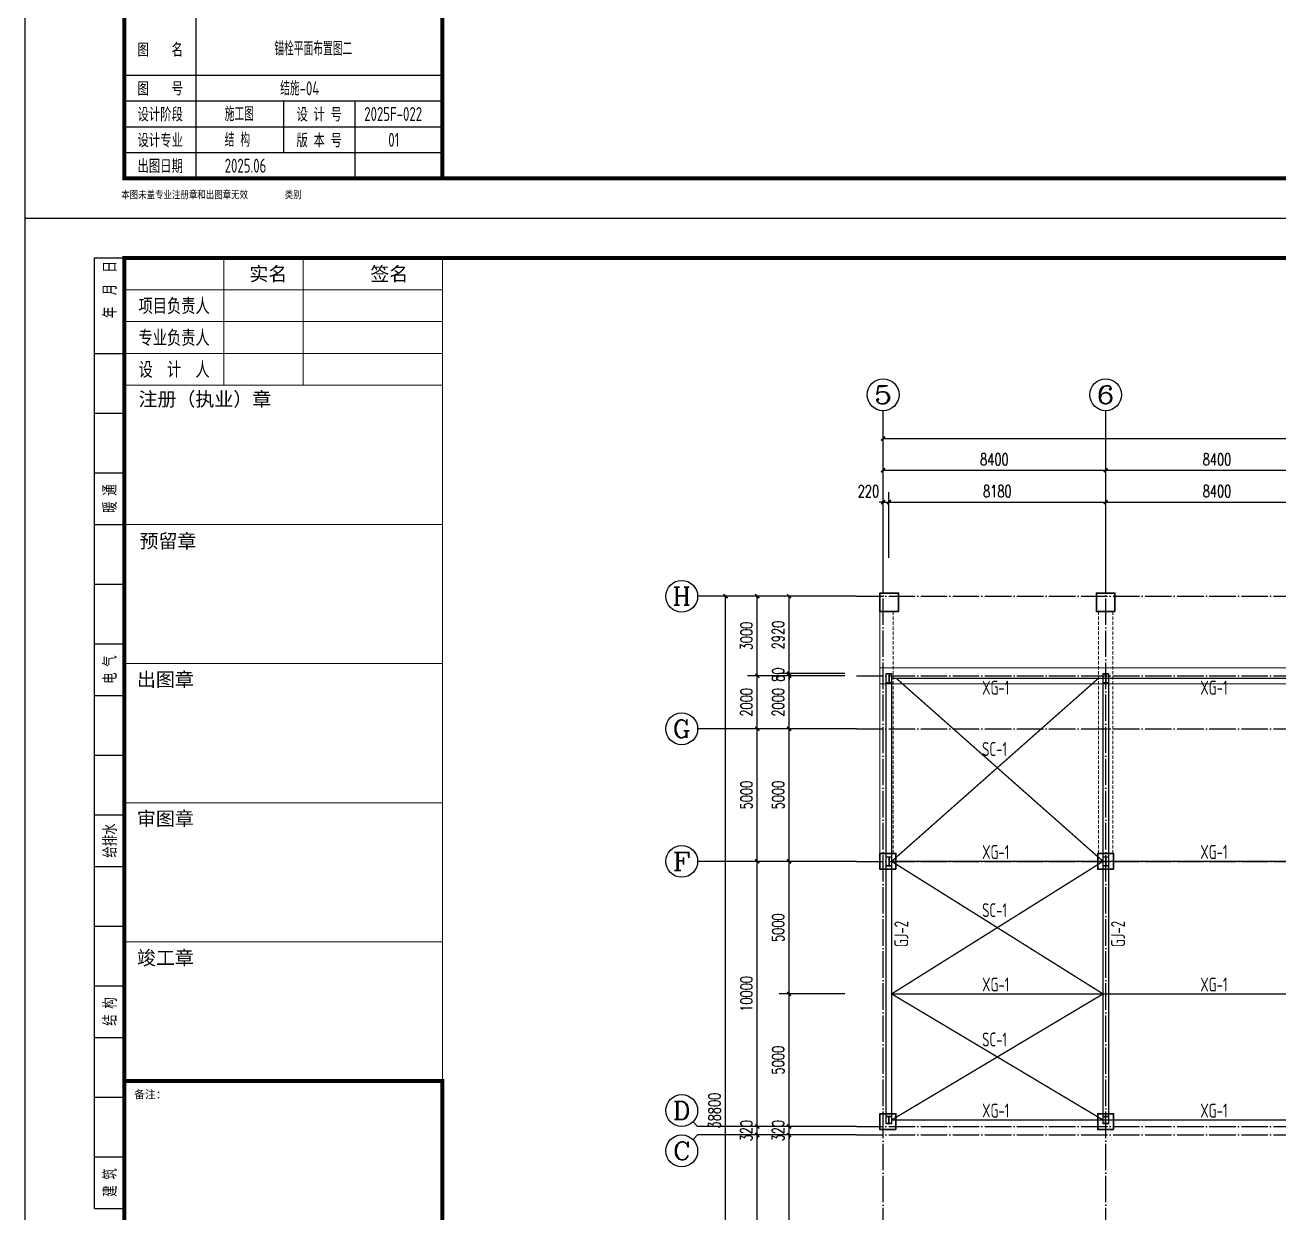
# Model space of a CAD drawing. Extents: x 712773 to 1022356, y -298958 to 209542.
# Drawn here: x 896206 to 943530, y -95277 to -50473 of the extents above; entities that cross this region are included whole.
import ezdxf
from ezdxf.enums import TextEntityAlignment as Align

# ---------------------------------------------------------------- set-up
doc = ezdxf.new("R2010")
doc.units = 0
doc.header["$LTSCALE"] = 500
doc.header["$MEASUREMENT"] = 0
doc.linetypes.add('DOTE', pattern=[2.42, 2, -0.2, 0.02, -0.2])
doc.linetypes.add('HIDDEN', pattern=[0.375, 0.25, -0.125])
doc.layers.get('0').update_dxf_attribs({"linetype": 'CONTINUOUS'})
doc.layers.get('DEFPOINTS').update_dxf_attribs({"linetype": 'CONTINUOUS'})
for name, color, linetype, lineweight in [('0S-柱-线', 50, 'CONTINUOUS', 30), ('0S-梁-不可见', 4, 'HIDDEN', 18), ('0S-梁-线', 5, 'CONTINUOUS', 18)]:
    doc.layers.add(name, color=color, linetype=linetype, lineweight=lineweight)
for name, color, linetype in [('2001', 4, 'CONTINUOUS'), ('AXIS', 3, 'CONTINUOUS'), ('AXIS_TEXT', 7, 'CONTINUOUS'), ('CAMERA', 6, 'CONTINUOUS'), ('DOTE', 1, 'DOTE'), ('PUB_TEXT', 7, 'CONTINUOUS'), ('S-HOLE', 5, 'CONTINUOUS'), ('T-TK', 157, 'CONTINUOUS'), ('图层1', 165, 'CONTINUOUS'), ('照明平面标注层', 111, 'CONTINUOUS'), ('钢架', 7, 'CONTINUOUS')]:
    doc.layers.add(name, color=color, linetype=linetype)
doc.styles.add('_TCH_AXIS', font='COMPLEX', dxfattribs={"bigfont": 'GBCBIG'})
doc.styles.add('_TCH_DIM_T3', font='SIMPLEX', dxfattribs={"width": 0.705882, "bigfont": 'GBCBIG'})
doc.styles.add('COMPLEX', font='COMPLEX')
doc.styles.add('TK1-TY', font='simhei.ttf')
doc.styles.add('TK2-TY', font='', dxfattribs={"width": 0.8})
doc.styles.add('TSSD_Dimension', font='Tssdeng.shx', dxfattribs={"width": 0.7, "bigfont": 'hztxt.shx'})
doc.styles.add('TSSD_Rein', font='tssdeng.shx', dxfattribs={"width": 0.7, "bigfont": 'hztxt.shx'})
doc.styles.add('图框JND-宋体', font='')
doc.styles.get('TK2-TY').set_extended_font_data('NSimSun')
doc.styles.get('图框JND-宋体').set_extended_font_data('SimSun')
doc.dimstyles.new('_TCH_ARCH&&150', dxfattribs={"dimtxt": 446.25, "dimasz": 150, "dimexe": 375, "dimexo": 450, "dimgap": 189.375, "dimtad": 1, "dimdec": 0, "dimzin": 0, "dimdsep": 46, "dimtxsty": '_TCH_DIM_T3', "dimblk": 'ARCHTICK', "dimcen": 0.09, "dimclrt": 7, "dimazin": 2, "dimtfac": 1, "dimtdec": 0, "dimtix": 1, "dimtmove": 2, "dimatfit": 3, "dimfxl": 0, "dimtolj": 1, "dimtzin": 0, "dimarcsym": 0})

# ---------------------------------------------------------------- blocks, each defined once
blk = doc.blocks.new('A1E图框')
at = {"layer": 'T-TK'}
for p, q in [((34800, -84100), (34800, -24700)), ((34800, -24700), (118900, -24700)), ((36550, -49600), (36550, -25700)), ((36550, -25700), (37300, -25700)), ((36550, -28100), (37300, -28100)), ((36550, -29600), (37300, -29600)), ((36550, -31100), (37300, -31100)), ((36550, -32400), (37300, -32400)), ((36550, -33900), (37300, -33900)), ((36550, -35400), (37300, -35400)), ((36550, -36700), (37300, -36700)), ((36550, -36700), (37300, -36700)), ((36550, -38200), (37300, -38200)), ((36550, -39700), (37300, -39700)), ((36550, -41000), (37300, -41000)), ((36550, -41000), (37300, -41000)), ((36550, -42500), (37300, -42500)), ((36550, -44000), (37300, -44000)), ((36550, -45300), (37300, -45300)), ((36550, -46800), (37300, -46800)), ((36550, -48300), (37300, -48300)), ((36550, -49600), (37300, -49600)), ((39100, -75307), (39100, -83107)), ((45300, -80507), (37300, -80507)), ((45300, -81157), (37300, -81157)), ((41300, -81157), (41300, -82457)), ((43100, -81157), (43100, -83107)), ((45300, -81807), (37300, -81807)), ((45300, -82457), (37300, -82457)), ((34800, -84100), (118900, -84100))]:
    blk.add_line(p, q, dxfattribs=at)
for points, const_width in [([(37300, -83100), (117900, -83100), (117900, -25700), (37300, -25700)], 100), ([(45300, -83100), (37300, -83100), (37300, -46400), (45300, -46400)], 100), ([(37300, -83100), (45300, -83100), (45300, -55400), (37300, -55400)], 60)]:
    blk.add_lwpolyline(points, close=True, dxfattribs=dict(at, const_width=const_width))
at = {"layer": '图层1', "linetype": 'Continuous'}
for p in [(43800, -25700), (37300, -46400)]:
    blk.add_line(p, (37300, -25700), dxfattribs=at)
at = {"layer": '图层1', "linetype": 'Continuous', "const_width": 25}
for points in [[(39800, -25700), (39800, -28900)], [(41800, -25700), (41800, -28900)], [(45300, -25700), (45300, -46400)], [(45300, -26500), (37300, -26500)], [(45300, -27300), (37300, -27300)], [(45300, -28100), (37300, -28100)], [(45300, -28900), (37300, -28900)], [(45300, -32400), (37300, -32400)], [(45300, -35900), (37300, -35900)], [(45300, -39400), (37300, -39400)], [(45300, -42900), (37300, -42900)], [(43800, -46400), (37300, -46400)]]:
    blk.add_lwpolyline(points, dxfattribs=at)
at = {"layer": 'AXIS_TEXT', "style": 'TSSD_Dimension', "width": 0.7}
for s, p in [('施工图', (39823, -81654)), ('2025F-022', (43334, -81654)), ('结 构 ', (39823, -82304)), ('01', (43938, -82304)), ('2025.06', (39823, -82954))]:
    blk.add_text(s, height=350, dxfattribs=at).set_placement(p)
at = {"layer": 'T-TK', "style": 'TK2-TY', "width": 0.7}
blk.add_text('年  月  日', height=300, rotation=90, dxfattribs=at).set_placement((37073, -27212))
for s, p in [('暖 通', (36926, -31750)), ('电 气', (36927, -36050)), ('给排水', (36929, -40350)), ('结 构', (36929, -44650)), ('建 筑', (36928, -48950))]:
    blk.add_text(s, height=300, rotation=90, dxfattribs=at).set_placement(p, align=Align.MIDDLE_CENTER)
at = {"layer": 'T-TK', "style": 'TK1-TY'}
blk.add_text('备注：', height=200, dxfattribs=at).set_placement((37544, -46836))
at = {"layer": 'T-TK', "style": 'TK2-TY', "width": 0.7}
for s, p in [('图    名', (38200, -79857)), ('图    号', (38200, -80832)), ('设计阶段', (38200, -81482)), ('设 计 号', (42200, -81483)), ('设计专业', (38200, -82132)), ('版 本 号', (42200, -82134)), ('出图日期', (38200, -82782))]:
    blk.add_text(s, height=300, dxfattribs=at).set_placement(p, align=Align.MIDDLE_CENTER)
at = {"layer": 'T-TK', "style": 'TK2-TY', "width": 0.8}
for s, height, p in [('本图未盖专业注册章和出图章无效', 189.87, (37220, -83601)), ('类别', 189.9, (41332, -83601))]:
    blk.add_text(s, height=height, dxfattribs=at).set_placement(p)
at = {"layer": '图层1', "style": '图框JND-宋体'}
for s, p in [('实名', (40921, -26100)), ('签名', (43965, -26100))]:
    blk.add_text(s, height=350, dxfattribs=at).set_placement(p, align=Align.MIDDLE_CENTER)
at = {"layer": '图层1', "style": '图框JND-宋体', "width": 0.75}
for s, p in [('项目负责人', (38550, -26900)), ('专业负责人', (38550, -27700)), ('设  计  人', (38550, -28500))]:
    blk.add_text(s, height=350, dxfattribs=at).set_placement(p, align=Align.MIDDLE_CENTER)
at = {"layer": '图层1', "style": '图框JND-宋体'}
for s, p in [('注册（执业）章', (37653, -29074)), ('预留章', (37679, -32643)), ('出图章', (37614, -36124)), ('审图章', (37614, -39624)), ('竣工章', (37614, -43124))]:
    blk.add_text(s, height=350, dxfattribs=at).set_placement(p, align=Align.TOP_LEFT)
blk = doc.blocks.new('sergsbgegberbsegb')
at = {"layer": '0S-梁-不可见'}
for p, q in [((985745, -262753), (985745, -253633)), ((993490, -262753), (993490, -253633)), ((994040, -262753), (994040, -253633)), ((1001890, -262753), (1001890, -253633)), ((1002440, -262753), (1002440, -253633)), ((1010290, -262753), (1010290, -253633)), ((1010840, -262753), (1010840, -253633)), ((1018690, -262753), (1018690, -253633)), ((1019240, -262753), (1019240, -253633)), ((1026785, -262753), (1026785, -253633))]:
    blk.add_line(p, q, dxfattribs=at)
at = {"layer": '0S-梁-线'}
for p, q in [((985245, -262753), (985245, -253633)), ((1027285, -262753), (1027285, -253633)), ((985245, -255753), (1027285, -255753)), ((985245, -256353), (1027285, -256353))]:
    blk.add_line(p, q, dxfattribs=at)
blk = doc.blocks.new('aweffewgfag')
at = {"layer": '0S-柱-线'}
for points in [[(985945, -253633), (985945, -252933), (985245, -252933), (985245, -253633)], [(994115, -253633), (994115, -252933), (993415, -252933), (993415, -253633)], [(985845, -263353), (985845, -262753), (985245, -262753), (985245, -263353)], [(994065, -263353), (994065, -262753), (993465, -262753), (993465, -263353)], [(985845, -273173), (985845, -272573), (985245, -272573), (985245, -273173)], [(994065, -273173), (994065, -272573), (993465, -272573), (993465, -273173)]]:
    blk.add_lwpolyline(points, close=True, dxfattribs=at)
blk = doc.blocks.new('_ArchTick')
at = {"color": 0, "linetype": 'ByBlock', "const_width": 0.4}
blk.add_lwpolyline([(-0.5, -0.5), (0.5, 0.5)], dxfattribs=at)
blk = doc.blocks.new('*D369')
at = {"layer": 'AXIS', "color": 0, "lineweight": -2, "transparency": 16777216}
for p, q in [((927141, -72017), (922266, -72017)), ((922641, -110817), (922641, -72017)), ((927141, -110817), (922266, -110817))]:
    blk.add_line(p, q, dxfattribs=at)
at = {"layer": 'DEFPOINTS', "color": 0, "transparency": 16777216}
for p in [(922641, -72017), (927591, -72017), (927591, -110817)]:
    blk.add_point(p, dxfattribs=at)
at = {"layer": 'AXIS', "color": 0, "lineweight": -2, "transparency": 16777216, "xscale": 150, "yscale": 150, "zscale": 150}
for p, rotation in [((922641, -72017), 90), ((922641, -110817), 270)]:
    blk.add_blockref('_ArchTick', p, dxfattribs=dict(at, rotation=rotation))
at = {"layer": 'AXIS', "color": 7, "transparency": 16777216, "insert": (922229, -91417), "char_height": 446.2, "attachment_point": 5, "rotation": 90, "style": '_TCH_DIM_T3'}
blk.add_mtext('\\A1;38800', dxfattribs=at)
blk = doc.blocks.new('*D371')
at = {"layer": 'AXIS', "color": 0, "lineweight": -2, "transparency": 16777216}
for p, q in [((927141, -92337), (923466, -92337)), ((923841, -102017), (923841, -92337)), ((927141, -102017), (923466, -102017))]:
    blk.add_line(p, q, dxfattribs=at)
at = {"layer": 'DEFPOINTS', "color": 0, "transparency": 16777216}
for p in [(923841, -92337), (927591, -92337), (927591, -102017)]:
    blk.add_point(p, dxfattribs=at)
at = {"layer": 'AXIS', "color": 0, "lineweight": -2, "transparency": 16777216, "xscale": 150, "yscale": 150, "zscale": 150}
for p, rotation in [((923841, -92337), 90), ((923841, -102017), 270)]:
    blk.add_blockref('_ArchTick', p, dxfattribs=dict(at, rotation=rotation))
at = {"layer": 'AXIS', "color": 7, "transparency": 16777216, "insert": (923429, -97177), "char_height": 446.2, "attachment_point": 5, "rotation": 90, "style": '_TCH_DIM_T3'}
blk.add_mtext('\\A1;9680', dxfattribs=at)
blk = doc.blocks.new('*D372')
at = {"layer": 'AXIS', "color": 0, "lineweight": -2, "transparency": 16777216}
for p, q in [((927141, -92017), (923466, -92017)), ((923841, -92017), (923841, -91867)), ((923841, -92337), (923841, -92017)), ((927141, -92337), (923466, -92337)), ((923841, -92337), (923841, -92487))]:
    blk.add_line(p, q, dxfattribs=at)
at = {"layer": 'DEFPOINTS', "color": 0, "transparency": 16777216}
for p in [(923841, -92017), (927591, -92017), (927591, -92337)]:
    blk.add_point(p, dxfattribs=at)
at = {"layer": 'AXIS', "color": 0, "lineweight": -2, "transparency": 16777216, "xscale": 150, "yscale": 150, "zscale": 150}
for p, rotation in [((923841, -92017), 270), ((923841, -92337), 90)]:
    blk.add_blockref('_ArchTick', p, dxfattribs=dict(at, rotation=rotation))
at = {"layer": 'AXIS', "color": 7, "transparency": 16777216, "insert": (923429, -92177), "char_height": 446.2, "attachment_point": 5, "rotation": 90, "style": '_TCH_DIM_T3'}
blk.add_mtext('\\A1;320', dxfattribs=at)
blk = doc.blocks.new('*D373')
at = {"layer": 'AXIS', "color": 0, "lineweight": -2, "transparency": 16777216}
for p, q in [((927141, -82017), (923466, -82017)), ((923841, -92017), (923841, -82017)), ((927141, -92017), (923466, -92017))]:
    blk.add_line(p, q, dxfattribs=at)
at = {"layer": 'DEFPOINTS', "color": 0, "transparency": 16777216}
for p in [(923841, -82017), (927591, -82017), (927591, -92017)]:
    blk.add_point(p, dxfattribs=at)
at = {"layer": 'AXIS', "color": 0, "lineweight": -2, "transparency": 16777216, "xscale": 150, "yscale": 150, "zscale": 150}
for p, rotation in [((923841, -82017), 90), ((923841, -92017), 270)]:
    blk.add_blockref('_ArchTick', p, dxfattribs=dict(at, rotation=rotation))
at = {"layer": 'AXIS', "color": 7, "transparency": 16777216, "insert": (923429, -87017), "char_height": 446.2, "attachment_point": 5, "rotation": 90, "style": '_TCH_DIM_T3'}
blk.add_mtext('\\A1;10000', dxfattribs=at)
blk = doc.blocks.new('*D374')
at = {"layer": 'AXIS', "color": 0, "lineweight": -2, "transparency": 16777216}
for p, q in [((927141, -77017), (923466, -77017)), ((923841, -82017), (923841, -77017)), ((927141, -82017), (923466, -82017))]:
    blk.add_line(p, q, dxfattribs=at)
at = {"layer": 'DEFPOINTS', "color": 0, "transparency": 16777216}
for p in [(923841, -77017), (927591, -77017), (927591, -82017)]:
    blk.add_point(p, dxfattribs=at)
at = {"layer": 'AXIS', "color": 0, "lineweight": -2, "transparency": 16777216, "xscale": 150, "yscale": 150, "zscale": 150}
for p, rotation in [((923841, -77017), 90), ((923841, -82017), 270)]:
    blk.add_blockref('_ArchTick', p, dxfattribs=dict(at, rotation=rotation))
at = {"layer": 'AXIS', "color": 7, "transparency": 16777216, "insert": (923429, -79517), "char_height": 446.2, "attachment_point": 5, "rotation": 90, "style": '_TCH_DIM_T3'}
blk.add_mtext('\\A1;5000', dxfattribs=at)
blk = doc.blocks.new('*D375')
at = {"layer": 'AXIS', "color": 0, "lineweight": -2, "transparency": 16777216}
for p, q in [((927141, -75017), (923466, -75017)), ((923841, -77017), (923841, -75017)), ((927141, -77017), (923466, -77017))]:
    blk.add_line(p, q, dxfattribs=at)
at = {"layer": 'DEFPOINTS', "color": 0, "transparency": 16777216}
for p in [(923841, -75017), (927591, -75017), (927591, -77017)]:
    blk.add_point(p, dxfattribs=at)
at = {"layer": 'AXIS', "color": 0, "lineweight": -2, "transparency": 16777216, "xscale": 150, "yscale": 150, "zscale": 150}
for p, rotation in [((923841, -75017), 90), ((923841, -77017), 270)]:
    blk.add_blockref('_ArchTick', p, dxfattribs=dict(at, rotation=rotation))
at = {"layer": 'AXIS', "color": 7, "transparency": 16777216, "insert": (923429, -76017), "char_height": 446.2, "attachment_point": 5, "rotation": 90, "style": '_TCH_DIM_T3'}
blk.add_mtext('\\A1;2000', dxfattribs=at)
blk = doc.blocks.new('*D376')
at = {"layer": 'AXIS', "color": 0, "lineweight": -2, "transparency": 16777216}
for p, q in [((927141, -72017), (923466, -72017)), ((923841, -75017), (923841, -72017)), ((927141, -75017), (923466, -75017))]:
    blk.add_line(p, q, dxfattribs=at)
at = {"layer": 'DEFPOINTS', "color": 0, "transparency": 16777216}
for p in [(923841, -72017), (927591, -72017), (927591, -75017)]:
    blk.add_point(p, dxfattribs=at)
at = {"layer": 'AXIS', "color": 0, "lineweight": -2, "transparency": 16777216, "xscale": 150, "yscale": 150, "zscale": 150}
for p, rotation in [((923841, -72017), 90), ((923841, -75017), 270)]:
    blk.add_blockref('_ArchTick', p, dxfattribs=dict(at, rotation=rotation))
at = {"layer": 'AXIS', "color": 7, "transparency": 16777216, "insert": (923429, -73517), "char_height": 446.2, "attachment_point": 5, "rotation": 90, "style": '_TCH_DIM_T3'}
blk.add_mtext('\\A1;3000', dxfattribs=at)
blk = doc.blocks.new('*D396')
at = {"layer": 'AXIS', "color": 0, "lineweight": -2, "transparency": 16777216}
for p, q in [((928591, -70567), (928591, -65692)), ((1004191, -70567), (1004191, -65692)), ((928591, -66067), (1004191, -66067))]:
    blk.add_line(p, q, dxfattribs=at)
at = {"layer": 'DEFPOINTS', "color": 0, "transparency": 16777216}
for p in [(1004191, -66067), (928591, -71017), (1004191, -71017)]:
    blk.add_point(p, dxfattribs=at)
at = {"layer": 'AXIS', "color": 0, "lineweight": -2, "transparency": 16777216, "xscale": 150, "yscale": 150, "zscale": 150, "rotation": 180}
blk.add_blockref('_ArchTick', (928591, -66067), dxfattribs=at)
at = {"layer": 'AXIS', "color": 0, "lineweight": -2, "transparency": 16777216, "xscale": 150, "yscale": 150, "zscale": 150}
blk.add_blockref('_ArchTick', (1004191, -66067), dxfattribs=at)
at = {"layer": 'AXIS', "color": 7, "transparency": 16777216, "insert": (966391, -65655), "char_height": 446.2, "attachment_point": 5, "style": '_TCH_DIM_T3'}
blk.add_mtext('\\A1;75600', dxfattribs=at)
blk = doc.blocks.new('*D397')
at = {"layer": 'AXIS', "color": 0, "lineweight": -2, "transparency": 16777216}
for p, q in [((928591, -70567), (928591, -66892)), ((936991, -70567), (936991, -66892)), ((928591, -67267), (936991, -67267))]:
    blk.add_line(p, q, dxfattribs=at)
at = {"layer": 'DEFPOINTS', "color": 0, "transparency": 16777216}
for p in [(936991, -67267), (928591, -71017), (936991, -71017)]:
    blk.add_point(p, dxfattribs=at)
at = {"layer": 'AXIS', "color": 0, "lineweight": -2, "transparency": 16777216, "xscale": 150, "yscale": 150, "zscale": 150, "rotation": 180}
blk.add_blockref('_ArchTick', (928591, -67267), dxfattribs=at)
at = {"layer": 'AXIS', "color": 0, "lineweight": -2, "transparency": 16777216, "xscale": 150, "yscale": 150, "zscale": 150}
blk.add_blockref('_ArchTick', (936991, -67267), dxfattribs=at)
at = {"layer": 'AXIS', "color": 7, "transparency": 16777216, "insert": (932791, -66855), "char_height": 446.2, "attachment_point": 5, "style": '_TCH_DIM_T3'}
blk.add_mtext('\\A1;8400', dxfattribs=at)
blk = doc.blocks.new('*D398')
at = {"layer": 'AXIS', "color": 0, "lineweight": -2, "transparency": 16777216}
for p, q in [((936991, -70567), (936991, -66892)), ((945391, -70567), (945391, -66892)), ((936991, -67267), (945391, -67267))]:
    blk.add_line(p, q, dxfattribs=at)
at = {"layer": 'DEFPOINTS', "color": 0, "transparency": 16777216}
for p in [(945391, -67267), (936991, -71017), (945391, -71017)]:
    blk.add_point(p, dxfattribs=at)
at = {"layer": 'AXIS', "color": 0, "lineweight": -2, "transparency": 16777216, "xscale": 150, "yscale": 150, "zscale": 150, "rotation": 180}
blk.add_blockref('_ArchTick', (936991, -67267), dxfattribs=at)
at = {"layer": 'AXIS', "color": 0, "lineweight": -2, "transparency": 16777216, "xscale": 150, "yscale": 150, "zscale": 150}
blk.add_blockref('_ArchTick', (945391, -67267), dxfattribs=at)
at = {"layer": 'AXIS', "color": 7, "transparency": 16777216, "insert": (941191, -66855), "char_height": 446.2, "attachment_point": 5, "style": '_TCH_DIM_T3'}
blk.add_mtext('\\A1;8400', dxfattribs=at)
blk = doc.blocks.new('*D602')
at = {"layer": 'AXIS', "color": 0, "lineweight": -2, "transparency": 16777216}
for p, q in [((928591, -70567), (928591, -68092)), ((928811, -70567), (928811, -68092)), ((928591, -68467), (928441, -68467)), ((928591, -68467), (928811, -68467)), ((928811, -68467), (928961, -68467))]:
    blk.add_line(p, q, dxfattribs=at)
at = {"layer": 'DEFPOINTS', "color": 0, "transparency": 16777216}
for p in [(928811, -68467), (928591, -71017), (928811, -71017)]:
    blk.add_point(p, dxfattribs=at)
at = {"layer": 'AXIS', "color": 0, "lineweight": -2, "transparency": 16777216, "xscale": 150, "yscale": 150, "zscale": 150}
blk.add_blockref('_ArchTick', (928591, -68467), dxfattribs=at)
at = {"layer": 'AXIS', "color": 0, "lineweight": -2, "transparency": 16777216, "xscale": 150, "yscale": 150, "zscale": 150, "rotation": 180}
blk.add_blockref('_ArchTick', (928811, -68467), dxfattribs=at)
at = {"layer": 'AXIS', "color": 7, "transparency": 16777216, "insert": (928036, -68055), "char_height": 446.2, "attachment_point": 5, "style": '_TCH_DIM_T3'}
blk.add_mtext('\\A1;220', dxfattribs=at)
blk = doc.blocks.new('*D603')
at = {"layer": 'AXIS', "color": 0, "lineweight": -2, "transparency": 16777216}
for p, q in [((928811, -70567), (928811, -68092)), ((936991, -70567), (936991, -68092)), ((928811, -68467), (936991, -68467))]:
    blk.add_line(p, q, dxfattribs=at)
at = {"layer": 'DEFPOINTS', "color": 0, "transparency": 16777216}
for p in [(936991, -68467), (928811, -71017), (936991, -71017)]:
    blk.add_point(p, dxfattribs=at)
at = {"layer": 'AXIS', "color": 0, "lineweight": -2, "transparency": 16777216, "xscale": 150, "yscale": 150, "zscale": 150, "rotation": 180}
blk.add_blockref('_ArchTick', (928811, -68467), dxfattribs=at)
at = {"layer": 'AXIS', "color": 0, "lineweight": -2, "transparency": 16777216, "xscale": 150, "yscale": 150, "zscale": 150}
blk.add_blockref('_ArchTick', (936991, -68467), dxfattribs=at)
at = {"layer": 'AXIS', "color": 7, "transparency": 16777216, "insert": (932901, -68055), "char_height": 446.2, "attachment_point": 5, "style": '_TCH_DIM_T3'}
blk.add_mtext('\\A1;8180', dxfattribs=at)
blk = doc.blocks.new('*D604')
at = {"layer": 'AXIS', "color": 0, "lineweight": -2, "transparency": 16777216}
for p, q in [((936991, -70567), (936991, -68092)), ((945391, -70567), (945391, -68092)), ((936991, -68467), (945391, -68467))]:
    blk.add_line(p, q, dxfattribs=at)
at = {"layer": 'DEFPOINTS', "color": 0, "transparency": 16777216}
for p in [(945391, -68467), (936991, -71017), (945391, -71017)]:
    blk.add_point(p, dxfattribs=at)
at = {"layer": 'AXIS', "color": 0, "lineweight": -2, "transparency": 16777216, "xscale": 150, "yscale": 150, "zscale": 150, "rotation": 180}
blk.add_blockref('_ArchTick', (936991, -68467), dxfattribs=at)
at = {"layer": 'AXIS', "color": 0, "lineweight": -2, "transparency": 16777216, "xscale": 150, "yscale": 150, "zscale": 150}
blk.add_blockref('_ArchTick', (945391, -68467), dxfattribs=at)
at = {"layer": 'AXIS', "color": 7, "transparency": 16777216, "insert": (941191, -68055), "char_height": 446.2, "attachment_point": 5, "style": '_TCH_DIM_T3'}
blk.add_mtext('\\A1;8400', dxfattribs=at)
blk = doc.blocks.new('*D635')
at = {"layer": 'AXIS', "color": 0, "lineweight": -2, "transparency": 16777216}
for p, q in [((927141, -92337), (924666, -92337)), ((925041, -102017), (925041, -92337)), ((927141, -102017), (924666, -102017))]:
    blk.add_line(p, q, dxfattribs=at)
at = {"layer": 'DEFPOINTS', "color": 0, "transparency": 16777216}
for p in [(925041, -92337), (927591, -92337), (927591, -102017)]:
    blk.add_point(p, dxfattribs=at)
at = {"layer": 'AXIS', "color": 0, "lineweight": -2, "transparency": 16777216, "xscale": 150, "yscale": 150, "zscale": 150}
for p, rotation in [((925041, -92337), 90), ((925041, -102017), 270)]:
    blk.add_blockref('_ArchTick', p, dxfattribs=dict(at, rotation=rotation))
at = {"layer": 'AXIS', "color": 7, "transparency": 16777216, "insert": (924629, -97177), "char_height": 446.2, "attachment_point": 5, "rotation": 90, "style": '_TCH_DIM_T3'}
blk.add_mtext('\\A1;9680', dxfattribs=at)
blk = doc.blocks.new('*D636')
at = {"layer": 'AXIS', "color": 0, "lineweight": -2, "transparency": 16777216}
for p, q in [((927141, -92017), (924666, -92017)), ((925041, -92017), (925041, -91867)), ((925041, -92337), (925041, -92017)), ((927141, -92337), (924666, -92337)), ((925041, -92337), (925041, -92487))]:
    blk.add_line(p, q, dxfattribs=at)
at = {"layer": 'DEFPOINTS', "color": 0, "transparency": 16777216}
for p in [(925041, -92017), (927591, -92017), (927591, -92337)]:
    blk.add_point(p, dxfattribs=at)
at = {"layer": 'AXIS', "color": 0, "lineweight": -2, "transparency": 16777216, "xscale": 150, "yscale": 150, "zscale": 150}
for p, rotation in [((925041, -92017), 270), ((925041, -92337), 90)]:
    blk.add_blockref('_ArchTick', p, dxfattribs=dict(at, rotation=rotation))
at = {"layer": 'AXIS', "color": 7, "transparency": 16777216, "insert": (924629, -92177), "char_height": 446.2, "attachment_point": 5, "rotation": 90, "style": '_TCH_DIM_T3'}
blk.add_mtext('\\A1;320', dxfattribs=at)
blk = doc.blocks.new('*D637')
at = {"layer": 'AXIS', "color": 0, "lineweight": -2, "transparency": 16777216}
for p, q in [((927141, -87017), (924666, -87017)), ((925041, -92017), (925041, -87017)), ((927141, -92017), (924666, -92017))]:
    blk.add_line(p, q, dxfattribs=at)
at = {"layer": 'DEFPOINTS', "color": 0, "transparency": 16777216}
for p in [(925041, -87017), (927591, -87017), (927591, -92017)]:
    blk.add_point(p, dxfattribs=at)
at = {"layer": 'AXIS', "color": 0, "lineweight": -2, "transparency": 16777216, "xscale": 150, "yscale": 150, "zscale": 150}
for p, rotation in [((925041, -87017), 90), ((925041, -92017), 270)]:
    blk.add_blockref('_ArchTick', p, dxfattribs=dict(at, rotation=rotation))
at = {"layer": 'AXIS', "color": 7, "transparency": 16777216, "insert": (924629, -89517), "char_height": 446.2, "attachment_point": 5, "rotation": 90, "style": '_TCH_DIM_T3'}
blk.add_mtext('\\A1;5000', dxfattribs=at)
blk = doc.blocks.new('*D638')
at = {"layer": 'AXIS', "color": 0, "lineweight": -2, "transparency": 16777216}
for p, q in [((927141, -82017), (924666, -82017)), ((925041, -87017), (925041, -82017)), ((927141, -87017), (924666, -87017))]:
    blk.add_line(p, q, dxfattribs=at)
at = {"layer": 'DEFPOINTS', "color": 0, "transparency": 16777216}
for p in [(925041, -82017), (927591, -82017), (927591, -87017)]:
    blk.add_point(p, dxfattribs=at)
at = {"layer": 'AXIS', "color": 0, "lineweight": -2, "transparency": 16777216, "xscale": 150, "yscale": 150, "zscale": 150}
for p, rotation in [((925041, -82017), 90), ((925041, -87017), 270)]:
    blk.add_blockref('_ArchTick', p, dxfattribs=dict(at, rotation=rotation))
at = {"layer": 'AXIS', "color": 7, "transparency": 16777216, "insert": (924629, -84517), "char_height": 446.2, "attachment_point": 5, "rotation": 90, "style": '_TCH_DIM_T3'}
blk.add_mtext('\\A1;5000', dxfattribs=at)
blk = doc.blocks.new('*D639')
at = {"layer": 'AXIS', "color": 0, "lineweight": -2, "transparency": 16777216}
for p, q in [((927141, -77017), (924666, -77017)), ((925041, -82017), (925041, -77017)), ((927141, -82017), (924666, -82017))]:
    blk.add_line(p, q, dxfattribs=at)
at = {"layer": 'DEFPOINTS', "color": 0, "transparency": 16777216}
for p in [(925041, -77017), (927591, -77017), (927591, -82017)]:
    blk.add_point(p, dxfattribs=at)
at = {"layer": 'AXIS', "color": 0, "lineweight": -2, "transparency": 16777216, "xscale": 150, "yscale": 150, "zscale": 150}
for p, rotation in [((925041, -77017), 90), ((925041, -82017), 270)]:
    blk.add_blockref('_ArchTick', p, dxfattribs=dict(at, rotation=rotation))
at = {"layer": 'AXIS', "color": 7, "transparency": 16777216, "insert": (924629, -79517), "char_height": 446.2, "attachment_point": 5, "rotation": 90, "style": '_TCH_DIM_T3'}
blk.add_mtext('\\A1;5000', dxfattribs=at)
blk = doc.blocks.new('*D640')
at = {"layer": 'AXIS', "color": 0, "lineweight": -2, "transparency": 16777216}
for p, q in [((927141, -75017), (924666, -75017)), ((925041, -77017), (925041, -75017)), ((927141, -77017), (924666, -77017))]:
    blk.add_line(p, q, dxfattribs=at)
at = {"layer": 'DEFPOINTS', "color": 0, "transparency": 16777216}
for p in [(925041, -75017), (927591, -75017), (927591, -77017)]:
    blk.add_point(p, dxfattribs=at)
at = {"layer": 'AXIS', "color": 0, "lineweight": -2, "transparency": 16777216, "xscale": 150, "yscale": 150, "zscale": 150}
for p, rotation in [((925041, -75017), 90), ((925041, -77017), 270)]:
    blk.add_blockref('_ArchTick', p, dxfattribs=dict(at, rotation=rotation))
at = {"layer": 'AXIS', "color": 7, "transparency": 16777216, "insert": (924629, -76017), "char_height": 446.2, "attachment_point": 5, "rotation": 90, "style": '_TCH_DIM_T3'}
blk.add_mtext('\\A1;2000', dxfattribs=at)
blk = doc.blocks.new('*D641')
at = {"layer": 'AXIS', "color": 0, "lineweight": -2, "transparency": 16777216}
for p, q in [((927141, -74937), (924666, -74937)), ((927141, -75017), (924666, -75017)), ((925041, -74937), (925041, -74787)), ((925041, -75017), (925041, -74937)), ((925041, -75017), (925041, -75167))]:
    blk.add_line(p, q, dxfattribs=at)
at = {"layer": 'DEFPOINTS', "color": 0, "transparency": 16777216}
for p in [(925041, -74937), (927591, -74937), (927591, -75017)]:
    blk.add_point(p, dxfattribs=at)
at = {"layer": 'AXIS', "color": 0, "lineweight": -2, "transparency": 16777216, "xscale": 150, "yscale": 150, "zscale": 150}
for p, rotation in [((925041, -74937), 270), ((925041, -75017), 90)]:
    blk.add_blockref('_ArchTick', p, dxfattribs=dict(at, rotation=rotation))
at = {"layer": 'AXIS', "color": 7, "transparency": 16777216, "insert": (924629, -74977), "char_height": 446.2, "attachment_point": 5, "rotation": 90, "style": '_TCH_DIM_T3'}
blk.add_mtext('\\A1;80', dxfattribs=at)
blk = doc.blocks.new('*D642')
at = {"layer": 'AXIS', "color": 0, "lineweight": -2, "transparency": 16777216}
for p, q in [((927141, -72017), (924666, -72017)), ((925041, -74937), (925041, -72017)), ((927141, -74937), (924666, -74937))]:
    blk.add_line(p, q, dxfattribs=at)
at = {"layer": 'DEFPOINTS', "color": 0, "transparency": 16777216}
for p in [(925041, -72017), (927591, -72017), (927591, -74937)]:
    blk.add_point(p, dxfattribs=at)
at = {"layer": 'AXIS', "color": 0, "lineweight": -2, "transparency": 16777216, "xscale": 150, "yscale": 150, "zscale": 150}
for p, rotation in [((925041, -72017), 90), ((925041, -74937), 270)]:
    blk.add_blockref('_ArchTick', p, dxfattribs=dict(at, rotation=rotation))
at = {"layer": 'AXIS', "color": 7, "transparency": 16777216, "insert": (924629, -73477), "char_height": 446.2, "attachment_point": 5, "rotation": 90, "style": '_TCH_DIM_T3'}
blk.add_mtext('\\A1;2920', dxfattribs=at)
blk = doc.blocks.new('_AXISO')
blk.add_circle((0, 0), 0.5)
at = {"layer": 'AXIS_TEXT', "style": 'COMPLEX', "width": 1.302083}
blk.add_attdef('A', text='', height=0.56, dxfattribs=at).set_placement((-0.25, -0.28), (0.25, -0.28), align=Align.FIT)

msp = doc.modelspace()

# ---------------------------------------------------------------- linework, layer by layer
at = {"layer": '2001'}
for points in [[(928911.1, -91917), (928711.1, -91917), (928711.1, -74937), (928911.1, -74937)], [(937091.1, -91917), (936891.1, -91917), (936891.1, -74937), (937091.1, -74937)]]:
    msp.add_lwpolyline(points, close=True, dxfattribs=at)
at = {"layer": 'AXIS'}
for p, q in [((928591.1, -71017), (928591.1, -65017)), ((936991.1, -71017), (936991.1, -65017)), ((927591.1, -72017), (921591.1, -72017)), ((927591.1, -77017), (921591.1, -77017)), ((927591.1, -82017), (921591.1, -82017)), ((921415.4, -91841.3), (921591.1, -92017)), ((927591.1, -92017), (921591.1, -92017)), ((921415.4, -92512.8), (921591.1, -92337)), ((927591.1, -92337), (921591.1, -92337))]:
    msp.add_line(p, q, dxfattribs=at)
at = {"layer": 'CAMERA', "const_width": 50}
for points in [[(929086.1, -75112), (936891.1, -82017), (928911.1, -87017), (936891.1, -91772)], [(936716.1, -75112), (928911.1, -82017), (936891.1, -87017), (928911.1, -91772)]]:
    msp.add_lwpolyline(points, dxfattribs=at)
at = {"layer": 'DOTE'}
for p, q in [((928591.1, -111817), (928591.1, -71017)), ((936991.1, -111817), (936991.1, -71017)), ((927591.1, -72017), (1005191.1, -72017)), ((927591.1, -75017), (1005191.1, -75017)), ((927591.1, -77017), (1005191.1, -77017)), ((927591.1, -82017), (1005191.1, -82017)), ((927591.1, -92017), (1005191.1, -92017)), ((927591.1, -92337), (1005191.1, -92337))]:
    msp.add_line(p, q, dxfattribs=at)
at = {"layer": 'S-HOLE', "const_width": 50}
for points in [[(928911.1, -75112), (970071.1, -75112)], [(928911.1, -82017), (970071.1, -82017)], [(928911.1, -87017), (970071.1, -87017)], [(928911.1, -91772), (970071.1, -91772)]]:
    msp.add_lwpolyline(points, dxfattribs=at)
at = {"layer": '钢架', "color": 4}
for p, q in [((928711.1, -74937), (928911.1, -74937)), ((928711.1, -74947), (928711.1, -74937)), ((928711.1, -74947), (928911.1, -74947)), ((928808.1, -74947), (928808.1, -75277)), ((928814.1, -74947), (928814.1, -75277)), ((928911.1, -74937), (928911.1, -74947)), ((936891.1, -74937), (937091.1, -74937)), ((936891.1, -74947), (936891.1, -74937)), ((936891.1, -74947), (937091.1, -74947)), ((936988.1, -74947), (936988.1, -75277)), ((936994.1, -74947), (936994.1, -75277)), ((937091.1, -74937), (937091.1, -74947)), ((928911.1, -75277), (928711.1, -75277)), ((928711.1, -75287), (928711.1, -75277)), ((928911.1, -75287), (928711.1, -75287)), ((928911.1, -75277), (928911.1, -75287)), ((937091.1, -75277), (936891.1, -75277)), ((936891.1, -75287), (936891.1, -75277)), ((937091.1, -75287), (936891.1, -75287)), ((937091.1, -75277), (937091.1, -75287)), ((928711.1, -81842), (928911.1, -81842)), ((928711.1, -81852), (928711.1, -81842)), ((928711.1, -81852), (928911.1, -81852)), ((928808.1, -81852), (928808.1, -82182)), ((928814.1, -81852), (928814.1, -82182)), ((928911.1, -81842), (928911.1, -81852)), ((936891.1, -81842), (937091.1, -81842)), ((936891.1, -81852), (936891.1, -81842)), ((936891.1, -81852), (937091.1, -81852)), ((936988.1, -81852), (936988.1, -82182)), ((936994.1, -81852), (936994.1, -82182)), ((937091.1, -81842), (937091.1, -81852)), ((928911.1, -82182), (928711.1, -82182)), ((928711.1, -82192), (928711.1, -82182)), ((928911.1, -82192), (928711.1, -82192)), ((928911.1, -82182), (928911.1, -82192)), ((937091.1, -82182), (936891.1, -82182)), ((936891.1, -82192), (936891.1, -82182)), ((937091.1, -82192), (936891.1, -82192)), ((937091.1, -82182), (937091.1, -82192)), ((928711.1, -91627), (928911.1, -91627)), ((928711.1, -91637), (928711.1, -91627)), ((928711.1, -91637), (928911.1, -91637)), ((928808.1, -91907), (928808.1, -91637)), ((928814.1, -91907), (928814.1, -91637)), ((928911.1, -91627), (928911.1, -91637)), ((936891.1, -91627), (937091.1, -91627)), ((936891.1, -91637), (936891.1, -91627)), ((936891.1, -91637), (937091.1, -91637)), ((936988.1, -91907), (936988.1, -91637)), ((936994.1, -91907), (936994.1, -91637)), ((937091.1, -91627), (937091.1, -91637)), ((928911.1, -91907), (928711.1, -91907)), ((928711.1, -91917), (928711.1, -91907)), ((928911.1, -91917), (928711.1, -91917)), ((928911.1, -91907), (928911.1, -91917)), ((937091.1, -91907), (936891.1, -91907)), ((936891.1, -91917), (936891.1, -91907)), ((937091.1, -91917), (936891.1, -91917)), ((937091.1, -91907), (937091.1, -91917))]:
    msp.add_line(p, q, dxfattribs=at)

# ---------------------------------------------------------------- block references
for name in ['aweffewgfag', 'sergsbgegberbsegb']:
    msp.add_blockref(name, (-56773.5, 181036.3))
at = {"layer": 'AXIS'}
ref = msp.add_blockref('_AXISO', (928591.1, -64417), dxfattribs=dict(at, xscale=1200, yscale=1200, zscale=1200))
ref.add_attrib('A', '5', dxfattribs={"layer": 'AXIS_TEXT', "height": 678.8, "style": '_TCH_AXIS', "width": 1.875}).set_placement((928251.7, -64756.4), (928930.5, -64756.4), align=Align.FIT)
ref = msp.add_blockref('_AXISO', (936991.1, -64417), dxfattribs=dict(at, xscale=1200, yscale=1200, zscale=1200))
ref.add_attrib('A', '6', dxfattribs={"layer": 'AXIS_TEXT', "height": 678.8, "style": '_TCH_AXIS', "width": 1.875}).set_placement((936651.7, -64756.4), (937330.5, -64756.4), align=Align.FIT)
ref = msp.add_blockref('_AXISO', (920991.1, -72017), dxfattribs=dict(at, xscale=1200, yscale=1200, zscale=1200))
ref.add_attrib('A', 'H', dxfattribs={"layer": 'AXIS_TEXT', "height": 678.8, "style": '_TCH_AXIS', "width": 1.3125}).set_placement((920651.7, -72356.4), (921330.5, -72356.4), align=Align.FIT)
ref = msp.add_blockref('_AXISO', (920991.1, -77017), dxfattribs=dict(at, xscale=1200, yscale=1200, zscale=1200))
ref.add_attrib('A', 'G', dxfattribs={"layer": 'AXIS_TEXT', "height": 678.8, "style": '_TCH_AXIS', "width": 1.458333}).set_placement((920651.7, -77356.4), (921330.5, -77356.4), align=Align.FIT)
ref = msp.add_blockref('_AXISO', (920991.1, -82017), dxfattribs=dict(at, xscale=1200, yscale=1200, zscale=1200))
ref.add_attrib('A', 'F', dxfattribs={"layer": 'AXIS_TEXT', "height": 678.8, "style": '_TCH_AXIS', "width": 1.640625}).set_placement((920651.7, -82356.4), (921330.5, -82356.4), align=Align.FIT)
ref = msp.add_blockref('_AXISO', (920991.1, -91417), dxfattribs=dict(at, xscale=1200, yscale=1200, zscale=1200))
ref.add_attrib('A', 'D', dxfattribs={"layer": 'AXIS_TEXT', "height": 678.8, "style": '_TCH_AXIS', "width": 1.544118}).set_placement((920651.7, -91756.4), (921330.5, -91756.4), align=Align.FIT)
ref = msp.add_blockref('_AXISO', (920991.1, -92937), dxfattribs=dict(at, xscale=1200, yscale=1200, zscale=1200))
ref.add_attrib('A', 'C', dxfattribs={"layer": 'AXIS_TEXT', "height": 678.8, "style": '_TCH_AXIS', "width": 1.75}).set_placement((920651.7, -93276.4), (921330.5, -93276.4), align=Align.FIT)
at = {"layer": '照明平面标注层', "xscale": 1.5, "yscale": 1.5, "zscale": 1.5}
for p in [(844005.8, 68392.5), (844005.8, -20707.5)]:
    msp.add_blockref('A1E图框', p, dxfattribs=at)

# ---------------------------------------------------------------- texts
at = {"layer": 'AXIS_TEXT', "style": 'TSSD_Dimension', "width": 0.7}
for s, p in [('锚栓平面布置图二', (905613.6, -51623.4)), ('结施-04', (905833.5, -53120.2))]:
    msp.add_text(s, height=525, dxfattribs=at).set_placement(p)
at = {"layer": 'PUB_TEXT', "style": 'TSSD_Rein', "width": 0.7}
for s, p in [('XG-1', (932328.1, -75728.4)), ('XG-1', (940562.8, -75728.4)), ('SC-1', (932328.1, -78042.6)), ('XG-1', (932328.1, -81925.6)), ('XG-1', (940562.8, -81925.6)), ('SC-1', (932328.1, -84121.1)), ('XG-1', (932328.1, -86925.6)), ('XG-1', (940562.8, -86925.6)), ('SC-1', (932328.1, -88998.6)), ('XG-1', (932328.1, -91680.6)), ('XG-1', (940562.8, -91680.6))]:
    msp.add_text(s, height=525, dxfattribs=at).set_placement(p)
for p in [(929537.7, -85253), (937717.7, -85253)]:
    msp.add_text('GJ-2', height=525, rotation=90, dxfattribs=at).set_placement(p)

# ---------------------------------------------------------------- dimensions: what is measured, and where the dimension line sits
at = {"layer": 'AXIS'}
for p1, p2, distance, picture, middle in [((928591.1, -71017), (1004191.1, -71017), 4950, '*D396', (966391.1, -65654.5)), ((928591.1, -71017), (936991.1, -71017), 3750, '*D397', (932791.1, -66854.5)), ((936991.1, -71017), (945391.1, -71017), 3750, '*D398', (941191.1, -66854.5)), ((928811.1, -71017), (936991.1, -71017), 2550, '*D603', (932901.1, -68054.5)), ((936991.1, -71017), (945391.1, -71017), 2550, '*D604', (941191.1, -68054.5)), ((927591.1, -110817), (927591.1, -72017), 4950, '*D369', (922228.6, -91417)), ((927591.1, -75017), (927591.1, -72017), 3750, '*D376', (923428.6, -73517)), ((927591.1, -74937), (927591.1, -72017), 2550, '*D642', (924628.6, -73477)), ((927591.1, -75017), (927591.1, -74937), 2550, '*D641', (924628.6, -74977)), ((927591.1, -77017), (927591.1, -75017), 3750, '*D375', (923428.6, -76017)), ((927591.1, -77017), (927591.1, -75017), 2550, '*D640', (924628.6, -76017)), ((927591.1, -82017), (927591.1, -77017), 3750, '*D374', (923428.6, -79517)), ((927591.1, -82017), (927591.1, -77017), 2550, '*D639', (924628.6, -79517)), ((927591.1, -92017), (927591.1, -82017), 3750, '*D373', (923428.6, -87017)), ((927591.1, -87017), (927591.1, -82017), 2550, '*D638', (924628.6, -84517)), ((927591.1, -92017), (927591.1, -87017), 2550, '*D637', (924628.6, -89517)), ((927591.1, -92337), (927591.1, -92017), 3750, '*D372', (923428.6, -92177)), ((927591.1, -92337), (927591.1, -92017), 2550, '*D636', (924628.6, -92177)), ((927591.1, -102017), (927591.1, -92337), 3750, '*D371', (923428.6, -97177)), ((927591.1, -102017), (927591.1, -92337), 2550, '*D635', (924628.6, -97177))]:
    dim = msp.add_aligned_dim(p1=p1, p2=p2, distance=distance, dimstyle='_TCH_ARCH&&150', dxfattribs=at)
    dim.commit()
    dim.dimension.update_dxf_attribs({"geometry": picture, "text_midpoint": middle})
dim = msp.add_linear_dim(base=(928811.1, -68467), p1=(928591.1, -71017), p2=(928811.1, -71017), angle=0, dimstyle='_TCH_ARCH&&150', dxfattribs=at)
dim.commit()
dim.dimension.update_dxf_attribs({"geometry": '*D602', "text_midpoint": (928036.1, -68054.5), "dimtype": 129})

doc.saveas('drawing.dxf')
